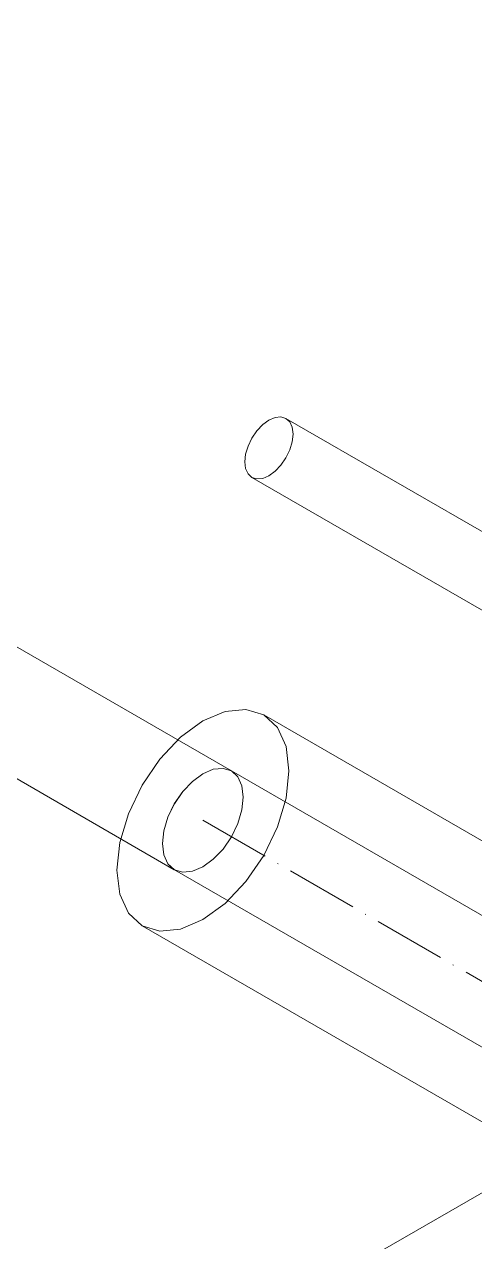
# Model space of a CAD drawing. Header units: millimetres. Extents: x -88595 to 880822, y -1054509 to -148035.
# Drawn here: x 389311.1 to 389373.8, y -320858.7 to -320689.3 of the extents above; entities that cross this region are included whole.
import ezdxf

# ---------------------------------------------------------------- set-up
doc = ezdxf.new("R2010")
doc.units = ezdxf.units.MM
doc.linetypes.add('$12$ADSK_Осевая', pattern=[14, 10, -2, 0, -2])
for name, color, linetype, lineweight in [('Изоляция', 7, 'Continuous', 18), ('Оборудование', 7, 'Continuous', 18), ('Трубопровод', 7, 'Continuous', 18)]:
    doc.layers.add(name, color=color, linetype=linetype, lineweight=lineweight)

# ---------------------------------------------------------------- blocks, each defined once
blk = doc.blocks.new('$0$ADSK_Канальный блок кондиционера1 - AD242MJERAB-3267365-В_ОВ3_3')
at = {"layer": 'Оборудование'}
for p, q in [((18510.35, 12289.72), (18017.5, 12005.17)), ((18191.7, 12182.79), (18151.39, 12206.06)), ((18146.64, 12197.83), (18186.95, 12174.56)), ((18143.79, 12156.97), (18103.49, 12180.24)), ((18095.55, 12166.49), (18135.85, 12143.22))]:
    blk.add_line(p, q, dxfattribs=at)
for points in [[(18145.66, 12200, 0), (18145.77, 12201.07, 0), (18146.11, 12202.2, 0), (18146.64, 12203.32, 0), (18147.34, 12204.33, 0), (18148.15, 12205.19, 0), (18149.02, 12205.82, 0), (18149.89, 12206.19, 0), (18150.7, 12206.27, 0), (18151.39, 12206.06, 0), (18151.93, 12205.56, 0), (18152.26, 12204.82, 0), (18152.38, 12203.88, 0)], [(18152.38, 12203.88, 0), (18152.26, 12202.81, 0), (18151.93, 12201.68, 0), (18151.39, 12200.57, 0), (18150.7, 12199.55, 0), (18149.89, 12198.7, 0), (18149.02, 12198.07, 0), (18148.15, 12197.7, 0), (18147.34, 12197.62, 0), (18146.64, 12197.83, 0), (18146.11, 12198.33, 0), (18145.77, 12199.07, 0), (18145.66, 12200, 0)], [(18145.44, 12153.34, 0), (18145.25, 12154.91, 0), (18144.69, 12156.15, 0), (18143.79, 12156.97, 0), (18142.63, 12157.33, 0), (18141.28, 12157.2, 0), (18139.82, 12156.58, 0), (18138.37, 12155.52, 0), (18137.02, 12154.09, 0), (18135.85, 12152.39, 0), (18134.96, 12150.53, 0), (18134.4, 12148.64, 0), (18134.21, 12146.85, 0)], [(18134.21, 12146.85, 0), (18134.4, 12145.29, 0), (18134.96, 12144.05, 0), (18135.85, 12143.22, 0), (18137.02, 12142.86, 0), (18138.37, 12143, 0), (18139.82, 12143.61, 0), (18141.28, 12144.67, 0), (18142.63, 12146.1, 0), (18143.79, 12147.8, 0), (18144.69, 12149.66, 0), (18145.25, 12151.55, 0), (18145.44, 12153.34, 0)]]:
    blk.add_polyline3d(points, dxfattribs=at)

msp = doc.modelspace()

# ---------------------------------------------------------------- linework, layer by layer
at = {"layer": 'Изоляция', "color": 134, "true_color": 0x00a6a6}
for p, q in [((389408.31, -320822.29), (389344.46, -320785.42)), ((389327.52, -320814.76), (389391.37, -320851.63))]:
    msp.add_line(p, q, dxfattribs=at)
for points in [[(389335.99, -320786.26, 0), (389339.09, -320784.94, 0), (389341.98, -320784.66, 0), (389344.46, -320785.42, 0), (389346.36, -320787.19, 0), (389347.56, -320789.83, 0), (389347.97, -320793.18, 0)], [(389324.01, -320807.01, 0), (389324.42, -320803.19, 0), (389325.62, -320799.17, 0), (389327.52, -320795.2, 0), (389330, -320791.57, 0), (389332.89, -320788.52, 0), (389335.99, -320786.26, 0)], [(389347.97, -320793.18, 0), (389347.56, -320796.99, 0), (389346.36, -320801.02, 0), (389344.46, -320804.98, 0), (389341.98, -320808.61, 0), (389339.09, -320811.66, 0), (389335.99, -320813.92, 0)], [(389335.99, -320813.92, 0), (389332.89, -320815.24, 0), (389330, -320815.53, 0), (389327.52, -320814.76, 0), (389325.62, -320813, 0), (389324.42, -320810.35, 0), (389324.01, -320807.01, 0)]]:
    msp.add_polyline3d(points, dxfattribs=at)
at = {"layer": 'Трубопровод', "color": 134, "true_color": 0x00a6a6}
for p, q in [((389403.81, -320830.08), (389339.96, -320793.22)), ((389332.02, -320806.97), (389395.87, -320843.83))]:
    msp.add_line(p, q, dxfattribs=at)
at = {"layer": 'Трубопровод', "color": 134, "linetype": '$12$ADSK_Осевая', "true_color": 0x00a6a6}
msp.add_line((389335.99, -320800.09), (389399.84, -320836.96), dxfattribs=at)
msp.add_line((389335.99, -320800.09), (389399.84, -320836.96), dxfattribs=at)
at = {"layer": 'Трубопровод', "color": 134, "true_color": 0x00a6a6}
for points in [[(389330.37, -320803.33, 0), (389330.57, -320801.55, 0), (389331.13, -320799.66, 0), (389332.02, -320797.8, 0), (389333.18, -320796.1, 0), (389334.54, -320794.67, 0), (389335.99, -320793.61, 0)], [(389335.99, -320793.61, 0), (389337.44, -320792.99, 0), (389338.8, -320792.86, 0), (389339.96, -320793.22, 0), (389340.85, -320794.04, 0), (389341.41, -320795.28, 0), (389341.6, -320796.85, 0)], [(389341.6, -320796.85, 0), (389341.41, -320798.64, 0), (389340.85, -320800.53, 0), (389339.96, -320802.39, 0), (389338.8, -320804.09, 0), (389337.44, -320805.52, 0), (389335.99, -320806.58, 0)], [(389335.99, -320806.58, 0), (389334.54, -320807.19, 0), (389333.18, -320807.33, 0), (389332.02, -320806.97, 0), (389331.13, -320806.14, 0), (389330.57, -320804.9, 0), (389330.37, -320803.33, 0)]]:
    msp.add_polyline3d(points, dxfattribs=at)

# ---------------------------------------------------------------- block references
at = {"layer": 'Оборудование'}
msp.add_blockref('$0$ADSK_Канальный блок кондиционера1 - AD242MJERAB-3267365-В_ОВ3_3', (371196.16, -332950.19), dxfattribs=at)

doc.saveas('drawing.dxf')
